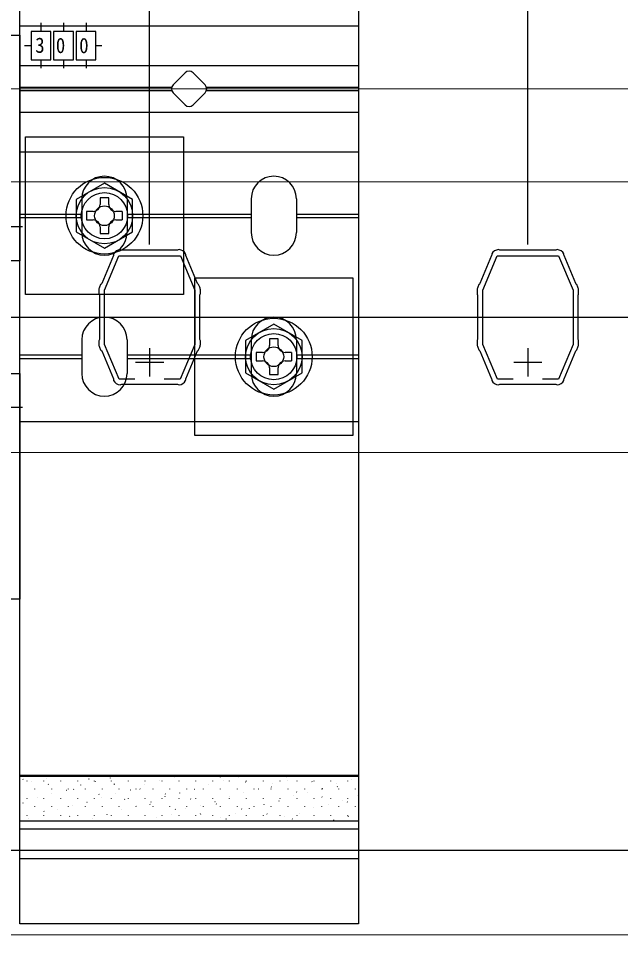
# Model space of a CAD drawing. Units: millimetres, scale not verified. Extents: x -875 to 875, y -1300 to 1294.
# Drawn here: x 410.9 to 517.6, y -885 to -722.5 of the extents above; entities that cross this region are included whole.
import ezdxf
from ezdxf.enums import TextEntityAlignment as Align

# ---------------------------------------------------------------- set-up
doc = ezdxf.new("R2010")
doc.units = ezdxf.units.MM
doc.header["$LTSCALE"] = 8
for name, color, linetype in [('0-2_YKK_11', 7, 'Continuous'), ('0-5_YKK_13', 4, 'Continuous'), ('0-7_YKK_D', 6, 'Continuous'), ('0-9_YSS_K', 3, 'Continuous')]:
    doc.layers.add(name, color=color, linetype=linetype)
doc.layers.add('0-4_YKK_12', color=2, linetype='Continuous', lineweight=18)
doc.styles.add('ＭＳ ゴシック', font='')
doc.styles.get('ＭＳ ゴシック').set_extended_font_data('MS Gothic')

msp = doc.modelspace()

# ---------------------------------------------------------------- linework, layer by layer
at = {"layer": '0-2_YKK_11'}
for p, q in [((434.189, -780.973), (434.189, -785.973)), ((501.189, -780.973), (501.189, -785.973)), ((431.689, -783.473), (436.689, -783.473)), ((498.689, -783.473), (503.689, -783.473))]:
    msp.add_line(p, q, dxfattribs=at)
for points in [[(439.132, -763.573), (429.246, -763.573), (429.117, -763.526), (428.969, -763.48)], [(439.409, -763.48), (439.26, -763.526), (439.132, -763.573)], [(506.132, -763.573), (496.246, -763.573), (496.117, -763.526), (495.969, -763.48)], [(506.409, -763.48), (506.26, -763.526), (506.132, -763.573)], [(427.801, -764.256), (427.786, -764.411), (427.779, -764.548), (425.7, -769.491), (425.603, -769.594), (425.506, -769.697), (425.306, -770.174)], [(431.599, -786.473), (428.786, -786.473), (426.189, -780.29), (426.189, -770.654), (428.744, -764.573), (439.633, -764.572), (442.189, -770.654), (442.189, -780.291), (439.591, -786.473), (436.779, -786.473)], [(443.072, -770.174), (442.871, -769.697), (442.774, -769.594), (442.677, -769.492), (440.598, -764.548), (440.591, -764.411), (440.576, -764.256)], [(494.801, -764.256), (494.786, -764.411), (494.779, -764.548), (492.7, -769.491), (492.603, -769.594), (492.506, -769.697), (492.306, -770.174)], [(498.599, -786.473), (495.786, -786.473), (493.189, -780.29), (493.189, -770.654), (495.744, -764.573), (506.633, -764.572), (509.189, -770.654), (509.189, -780.291), (506.591, -786.473), (503.779, -786.473)], [(510.072, -770.174), (509.871, -769.697), (509.774, -769.594), (509.677, -769.492), (507.598, -764.548), (507.591, -764.411), (507.576, -764.256)], [(425.189, -770.755), (425.189, -771.273), (425.239, -771.405), (425.289, -771.537), (425.289, -779.408), (425.239, -779.54), (425.189, -779.673), (425.189, -780.191)], [(443.189, -780.191), (443.189, -779.673), (443.139, -779.54), (443.089, -779.408), (443.089, -771.537), (443.139, -771.405), (443.189, -771.273), (443.189, -770.755)], [(492.189, -770.755), (492.189, -771.273), (492.239, -771.405), (492.289, -771.537), (492.289, -779.408), (492.239, -779.54), (492.189, -779.673), (492.189, -780.191)], [(510.189, -780.191), (510.189, -779.673), (510.139, -779.54), (510.089, -779.408), (510.089, -771.537), (510.139, -771.405), (510.189, -771.273), (510.189, -770.755)], [(425.306, -780.772), (425.506, -781.249), (425.603, -781.351), (425.7, -781.454), (427.779, -786.397), (427.786, -786.534), (427.801, -786.69)], [(440.576, -786.69), (440.591, -786.534), (440.598, -786.397), (442.677, -781.454), (442.774, -781.351), (442.871, -781.249), (443.072, -780.772)], [(492.306, -780.772), (492.506, -781.249), (492.603, -781.351), (492.7, -781.454), (494.779, -786.397), (494.786, -786.534), (494.801, -786.69)], [(507.576, -786.69), (507.591, -786.534), (507.598, -786.397), (509.677, -781.454), (509.774, -781.351), (509.871, -781.249), (510.072, -780.772)], [(428.969, -787.465), (429.117, -787.419), (429.246, -787.373), (439.131, -787.373), (439.26, -787.419), (439.409, -787.465)], [(495.969, -787.465), (496.117, -787.419), (496.246, -787.373), (506.131, -787.373), (506.26, -787.419), (506.409, -787.465)]]:
    msp.add_lwpolyline(points, dxfattribs=at)
for centre, start, end in [((429.119, -764.973), 95.73921, 151.44435), ((439.259, -764.973), 28.55562, 84.26075), ((496.119, -764.973), 95.73921, 151.44435), ((506.259, -764.973), 28.55562, 84.26075), ((426.689, -770.755), 157.21229, 180.00002), ((441.689, -770.755), 359.99994, 22.78745), ((493.689, -770.755), 157.21229, 180.00002), ((508.689, -770.755), 359.99994, 22.78745), ((426.689, -780.191), 179.99992, 202.78766), ((441.689, -780.191), 337.21227, 0), ((493.689, -780.191), 179.99992, 202.78766), ((508.689, -780.191), 337.21227, 0), ((429.119, -785.973), 208.55653, 264.26086), ((439.259, -785.973), 275.73917, 331.44408), ((496.119, -785.973), 208.55653, 264.26086), ((506.259, -785.973), 275.73917, 331.44408)]:
    msp.add_arc(centre, 1.5, start, end, dxfattribs=at)
at = {"layer": '0-4_YKK_12'}
for p, q in [((-283.811, -734.971), (826.189, -734.971)), ((625.689, -751.471), (376.689, -751.471)), ((625.689, -799.471), (376.689, -799.471)), ((746.189, -884.971), (-23.811, -884.971))]:
    msp.add_line(p, q, dxfattribs=at)
at = {"layer": '0-5_YKK_13'}
for p, q in [((411.189, -723.821), (471.189, -723.821)), ((414.939, -723.262), (414.939, -724.821)), ((418.939, -723.262), (418.939, -724.821)), ((422.939, -723.262), (422.939, -724.821)), ((413.189, -727.321), (412.018, -727.321)), ((425.723, -727.321), (424.689, -727.321)), ((411.189, -730.821), (471.189, -730.821)), ((414.939, -729.821), (414.939, -731.296)), ((418.939, -729.821), (418.939, -731.296)), ((422.939, -729.821), (422.939, -731.296)), ((438.36, -734.264), (440.481, -732.143)), ((441.896, -732.143), (444.017, -734.264)), ((411.189, -734.671), (438.113, -734.671)), ((411.189, -735.271), (438.113, -735.271)), ((440.481, -737.8), (438.36, -735.678)), ((444.017, -735.678), (441.896, -737.8)), ((444.264, -734.671), (471.189, -734.671)), ((444.264, -735.271), (471.189, -735.271)), ((411.189, -739.121), (471.189, -739.121)), ((411.189, -746.121), (471.189, -746.121)), ((422.189, -754.471), (422.189, -760.471)), ((426.939, -754.321), (425.439, -754.321)), ((425.439, -754.321), (425.439, -755.471)), ((426.939, -755.471), (426.939, -754.321)), ((430.189, -754.471), (430.189, -760.471)), ((452.189, -754.471), (452.189, -760.471)), ((460.189, -754.471), (460.189, -760.471)), ((411.189, -757.171), (422.189, -757.171)), ((424.189, -756.721), (423.039, -756.721)), ((429.339, -756.721), (428.189, -756.721)), ((429.339, -756.721), (429.339, -758.221)), ((430.189, -757.171), (452.189, -757.171)), ((460.189, -757.171), (471.189, -757.171)), ((411.189, -757.771), (422.189, -757.771)), ((428.189, -758.221), (429.339, -758.221)), ((430.189, -757.771), (452.189, -757.771)), ((460.189, -757.771), (471.189, -757.771)), ((411.689, -759.471), (367.535, -759.471)), ((425.439, -759.471), (425.439, -760.621)), ((426.939, -760.621), (426.939, -759.471)), ((425.439, -760.621), (426.939, -760.621)), ((422.189, -779.471), (422.189, -785.471)), ((430.189, -779.471), (430.189, -785.471)), ((452.189, -779.471), (452.189, -785.471)), ((456.939, -779.321), (455.439, -779.321)), ((455.439, -779.321), (455.439, -780.471)), ((456.939, -780.471), (456.939, -779.321)), ((460.189, -779.471), (460.189, -785.471)), ((411.189, -782.171), (422.189, -782.171)), ((411.189, -782.771), (422.189, -782.771)), ((430.189, -782.171), (452.189, -782.171)), ((430.189, -782.771), (452.189, -782.771)), ((454.189, -781.721), (453.039, -781.721)), ((459.339, -781.721), (458.189, -781.721)), ((458.189, -783.221), (459.339, -783.221)), ((459.339, -781.721), (459.339, -783.221)), ((460.189, -782.171), (471.189, -782.171)), ((460.189, -782.771), (471.189, -782.771)), ((455.439, -784.471), (455.439, -785.621)), ((456.939, -785.621), (456.939, -784.471)), ((455.439, -785.621), (456.939, -785.621)), ((411.689, -791.471), (367.535, -791.471)), ((411.189, -793.971), (471.189, -793.971)), ((411.189, -864.831), (411.189, -856.679)), ((411.189, -856.68), (471.189, -856.68)), ((411.189, -856.842), (471.189, -856.842)), ((411.764, -857.463), (411.709, -857.38)), ((412.488, -857.755), (412.488, -857.705)), ((413.271, -857.864), (413.268, -857.855)), ((415.478, -857.755), (415.478, -857.705)), ((415.9, -857.265), (415.897, -857.256)), ((418.468, -857.755), (418.468, -857.705)), ((421.458, -857.755), (421.458, -857.705)), ((423.494, -857.427), (423.438, -857.344)), ((424.448, -857.755), (424.448, -857.705)), ((424.608, -857.787), (424.605, -857.778)), ((427.237, -857.189), (427.234, -857.179)), ((427.438, -857.755), (427.438, -857.705)), ((430.428, -857.755), (430.428, -857.705)), ((433.418, -857.755), (433.418, -857.705)), ((435.945, -857.711), (435.941, -857.701)), ((436.408, -857.755), (436.408, -857.705)), ((438.574, -857.112), (438.57, -857.102)), ((439.398, -857.755), (439.398, -857.705)), ((442.388, -857.755), (442.388, -857.705)), ((445.378, -857.755), (445.378, -857.705)), ((446.749, -857.047), (446.693, -856.963)), ((447.281, -857.634), (447.278, -857.625)), ((448.368, -857.755), (448.368, -857.705)), ((449.91, -857.035), (449.907, -857.026)), ((451.252, -857.931), (451.197, -857.848)), ((451.358, -857.755), (451.358, -857.705)), ((454.348, -857.755), (454.348, -857.705)), ((457.338, -857.755), (457.338, -857.705)), ((458.478, -857.011), (458.423, -856.927)), ((458.618, -857.557), (458.615, -857.548)), ((460.328, -857.755), (460.328, -857.705)), ((461.247, -856.959), (461.244, -856.949)), ((462.981, -857.895), (462.926, -857.812)), ((463.318, -857.755), (463.318, -857.705)), ((466.308, -857.755), (466.308, -857.705)), ((469.298, -857.755), (469.298, -857.705)), ((469.955, -857.481), (469.951, -857.471)), ((413.863, -859.18), (413.863, -859.13)), ((416.267, -858.347), (416.212, -858.264)), ((416.853, -859.18), (416.853, -859.13)), ((419.5, -859.409), (419.497, -859.4)), ((419.843, -859.18), (419.843, -859.13)), ((420.77, -859.232), (420.715, -859.149)), ((421.996, -858.433), (421.992, -858.424)), ((422.833, -859.18), (422.833, -859.13)), ((425.823, -859.18), (425.823, -859.13)), ((427.997, -858.312), (427.942, -858.228)), ((428.813, -859.18), (428.813, -859.13)), ((430.837, -859.333), (430.834, -859.323)), ((431.803, -859.18), (431.803, -859.13)), ((432.5, -859.196), (432.445, -859.113)), ((433.332, -858.357), (433.329, -858.347)), ((434.793, -859.18), (434.793, -859.13)), ((437.783, -859.18), (437.783, -859.13)), ((440.773, -859.18), (440.773, -859.13)), ((442.174, -859.256), (442.17, -859.247)), ((443.763, -859.18), (443.763, -859.13)), ((444.669, -858.28), (444.666, -858.271)), ((446.753, -859.18), (446.753, -859.13)), ((449.743, -859.18), (449.743, -859.13)), ((452.733, -859.18), (452.733, -859.13)), ((453.51, -859.179), (453.507, -859.17)), ((455.755, -858.815), (455.7, -858.732)), ((455.723, -859.18), (455.723, -859.13)), ((456.006, -858.203), (456.002, -858.194)), ((458.713, -859.18), (458.713, -859.13)), ((460.258, -859.7), (460.203, -859.617)), ((461.703, -859.18), (461.703, -859.13)), ((464.693, -859.18), (464.693, -859.13)), ((464.847, -859.103), (464.844, -859.093)), ((467.342, -858.127), (467.339, -858.117)), ((467.485, -858.78), (467.429, -858.696)), ((467.683, -859.18), (467.683, -859.13)), ((470.673, -859.18), (470.673, -859.13)), ((412.488, -860.795), (412.488, -860.745)), ((414.259, -860.654), (414.256, -860.645)), ((415.478, -860.795), (415.478, -860.745)), ((416.872, -860.008), (416.868, -859.999)), ((418.468, -860.795), (418.468, -860.745)), ((421.458, -860.795), (421.458, -860.745)), ((424.448, -860.795), (424.448, -860.745)), ((425.274, -860.116), (425.218, -860.033)), ((425.596, -860.578), (425.593, -860.568)), ((427.438, -860.795), (427.438, -860.745)), ((428.208, -859.932), (428.205, -859.922)), ((429.777, -861.001), (429.722, -860.917)), ((430.428, -860.795), (430.428, -860.745)), ((433.418, -860.795), (433.418, -860.745)), ((436.408, -860.795), (436.408, -860.745)), ((436.933, -860.501), (436.929, -860.492)), ((437.003, -860.08), (436.948, -859.997)), ((439.398, -860.795), (439.398, -860.745)), ((439.545, -859.855), (439.542, -859.846)), ((441.506, -860.965), (441.451, -860.881)), ((442.388, -860.795), (442.388, -860.745)), ((445.378, -860.795), (445.378, -860.745)), ((448.269, -860.424), (448.266, -860.415)), ((448.368, -860.795), (448.368, -860.745)), ((450.882, -859.778), (450.878, -859.769)), ((451.358, -860.795), (451.358, -860.745)), ((454.348, -860.795), (454.348, -860.745)), ((457.338, -860.795), (457.338, -860.745)), ((459.606, -860.348), (459.603, -860.338)), ((460.328, -860.795), (460.328, -860.745)), ((462.218, -859.702), (462.215, -859.692)), ((463.318, -860.795), (463.318, -860.745)), ((464.761, -860.584), (464.706, -860.501)), ((466.308, -860.795), (466.308, -860.745)), ((468.447, -861.247), (468.444, -861.238)), ((469.298, -860.795), (469.298, -860.745)), ((470.943, -860.271), (470.939, -860.262)), ((411.764, -861.63), (411.761, -861.621)), ((413.863, -862.22), (413.863, -862.17)), ((416.853, -862.22), (416.853, -862.17)), ((417.86, -862.799), (417.856, -862.789)), ((419.843, -862.22), (419.843, -862.17)), ((420.472, -862.152), (420.469, -862.143)), ((422.833, -862.22), (422.833, -862.17)), ((423.101, -861.554), (423.097, -861.544)), ((425.823, -862.22), (425.823, -862.17)), ((428.813, -862.22), (428.813, -862.17)), ((429.196, -862.722), (429.193, -862.712)), ((431.803, -862.22), (431.803, -862.17)), ((431.809, -862.076), (431.805, -862.066)), ((434.28, -861.885), (434.225, -861.802)), ((434.437, -861.477), (434.434, -861.468)), ((434.793, -862.22), (434.793, -862.17)), ((437.783, -862.22), (437.783, -862.17)), ((438.783, -862.77), (438.728, -862.686)), ((440.533, -862.645), (440.53, -862.636)), ((440.773, -862.22), (440.773, -862.17)), ((443.145, -861.999), (443.142, -861.99)), ((443.763, -862.22), (443.763, -862.17)), ((445.774, -861.4), (445.771, -861.391)), ((446.01, -861.849), (445.954, -861.766)), ((446.753, -862.22), (446.753, -862.17)), ((449.743, -862.22), (449.743, -862.17)), ((450.513, -862.734), (450.458, -862.65)), ((451.87, -862.569), (451.866, -862.559)), ((452.733, -862.22), (452.733, -862.17)), ((454.482, -861.923), (454.479, -861.913)), ((455.723, -862.22), (455.723, -862.17)), ((457.111, -861.324), (457.107, -861.314)), ((458.713, -862.22), (458.713, -862.17)), ((461.703, -862.22), (461.703, -862.17)), ((463.206, -862.492), (463.203, -862.482)), ((464.693, -862.22), (464.693, -862.17)), ((465.819, -861.846), (465.815, -861.836)), ((467.683, -862.22), (467.683, -862.17)), ((469.265, -861.469), (469.209, -861.385)), ((470.673, -862.22), (470.673, -862.17)), ((412.488, -863.835), (412.488, -863.785)), ((412.735, -864.373), (412.732, -864.364)), ((415.364, -863.774), (415.361, -863.765)), ((415.528, -863.15), (415.473, -863.067)), ((415.478, -863.835), (415.478, -863.785)), ((418.468, -863.835), (418.468, -863.785)), ((420.031, -864.035), (419.976, -863.951)), ((421.458, -863.835), (421.458, -863.785)), ((424.072, -864.297), (424.069, -864.287)), ((424.448, -863.835), (424.448, -863.785)), ((426.701, -863.698), (426.698, -863.688)), ((427.438, -863.835), (427.438, -863.785)), ((430.428, -863.835), (430.428, -863.785)), ((433.418, -863.835), (433.418, -863.785)), ((435.409, -864.22), (435.405, -864.211)), ((436.408, -863.835), (436.408, -863.785)), ((438.038, -863.621), (438.034, -863.612)), ((439.398, -863.835), (439.398, -863.785)), ((442.388, -863.835), (442.388, -863.785)), ((443.286, -863.654), (443.231, -863.571)), ((445.378, -863.835), (445.378, -863.785)), ((446.745, -864.143), (446.742, -864.134)), ((447.79, -864.539), (447.734, -864.455)), ((448.368, -863.835), (448.368, -863.785)), ((449.374, -863.544), (449.371, -863.535)), ((451.358, -863.835), (451.358, -863.785)), ((454.348, -863.835), (454.348, -863.785)), ((455.016, -863.618), (454.961, -863.535)), ((457.338, -863.835), (457.338, -863.785)), ((458.082, -864.067), (458.079, -864.057)), ((459.519, -864.503), (459.464, -864.419)), ((460.328, -863.835), (460.328, -863.785)), ((460.711, -863.468), (460.708, -863.458)), ((463.318, -863.835), (463.318, -863.785)), ((466.308, -863.835), (466.308, -863.785)), ((469.298, -863.835), (469.298, -863.785)), ((469.419, -863.99), (469.415, -863.981)), ((444.133, -864.789), (444.13, -864.78)), ((455.47, -864.713), (455.467, -864.703)), ((466.807, -864.636), (466.803, -864.627)), ((411.189, -866.204), (471.189, -866.204)), ((411.189, -871.471), (471.189, -871.471))]:
    msp.add_line(p, q, dxfattribs=at)
for points in [[(471.189, -586.871), (471.189, -883.071), (411.189, -883.071), (411.189, -586.871)], [(411.189, -725.471), (411.189, -765.471), (371.189, -765.471), (371.189, -725.471)], [(413.189, -729.821), (416.689, -729.821), (416.689, -724.821), (413.189, -724.821)], [(417.189, -729.821), (420.689, -729.821), (420.689, -724.821), (417.189, -724.821)], [(421.189, -729.821), (424.689, -729.821), (424.689, -724.821), (421.189, -724.821)], [(412.189, -743.471), (440.189, -743.471), (440.189, -771.471), (412.189, -771.471)], [(431.189, -754.584), (426.189, -751.698), (421.189, -754.584), (421.189, -760.358), (426.189, -763.245), (431.189, -760.358)], [(442.189, -768.471), (470.189, -768.471), (470.189, -796.471), (442.189, -796.471)], [(461.189, -779.584), (456.189, -776.698), (451.189, -779.584), (451.189, -785.358), (456.189, -788.245), (461.189, -785.358)], [(411.189, -785.471), (411.189, -825.471), (371.189, -825.471), (371.189, -785.471)]]:
    msp.add_lwpolyline(points, close=True, dxfattribs=at)
for points in [[(423.039, -756.721), (423.039, -758.221), (424.189, -758.221)], [(453.039, -781.721), (453.039, -783.221), (454.189, -783.221)], [(471.189, -856.679), (471.189, -864.831), (411.189, -864.831)]]:
    msp.add_lwpolyline(points, dxfattribs=at)
for centre, radius in [((426.189, -757.471), 6.8), ((426.189, -757.471), 5), ((426.189, -757.471), 4.1), ((426.189, -757.471), 1.75), ((456.189, -782.471), 6.8), ((456.189, -782.471), 5), ((456.189, -782.471), 4.1), ((456.189, -782.471), 1.75)]:
    msp.add_circle(centre, radius, dxfattribs=at)
for centre, radius, start, end in [((441.189, -732.85), 1, 45, 135), ((439.067, -734.971), 1, 135, 225), ((443.31, -734.971), 1, 315, 45), ((441.189, -737.093), 1, 225, 315), ((426.189, -754.471), 4, 0, 180), ((456.189, -754.471), 4, 0, 180), ((424.189, -755.471), 1.25, 270, 0), ((428.189, -755.471), 1.25, 180, 270), ((424.189, -759.471), 1.25, 0, 90), ((428.189, -759.471), 1.25, 90, 180), ((426.189, -760.471), 4, 180, 0), ((456.189, -760.471), 4, 180, 0), ((426.189, -779.471), 4, 0, 180), ((456.189, -779.471), 4, 0, 180), ((454.189, -780.471), 1.25, 270, 0), ((458.189, -780.471), 1.25, 180, 270), ((454.189, -784.471), 1.25, 0, 90), ((458.189, -784.471), 1.25, 90, 180), ((426.189, -785.471), 4, 180, 0), ((456.189, -785.471), 4, 180, 0)]:
    msp.add_arc(centre, radius, start, end, dxfattribs=at)
at = {"layer": '0-7_YKK_D'}
for p, q in [((434.189, -762.573), (434.189, -553.971)), ((434.189, -762.573), (434.189, -553.971)), ((501.189, -762.573), (501.189, -553.971))]:
    msp.add_line(p, q, dxfattribs=at)
at = {"layer": '0-9_YSS_K'}
for p, q in [((-283.811, -775.471), (826.189, -775.471)), ((-33.811, -869.971), (761.189, -869.971))]:
    msp.add_line(p, q, dxfattribs=at)

# ---------------------------------------------------------------- texts
at = {"layer": '0-5_YKK_13', "style": 'ＭＳ ゴシック', "width": 0.9}
for s, p in [('3', (413.933, -729.403)), ('0', (417.584, -729.443)), ('0', (421.721, -729.461))]:
    msp.add_text(s, height=2.711, dxfattribs=at).set_placement(p, align=Align.BOTTOM_LEFT)

doc.saveas('drawing.dxf')
